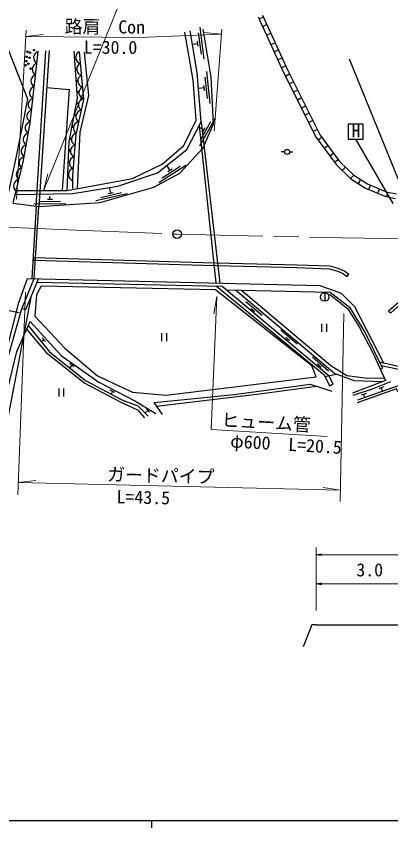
# Model space of a CAD drawing. Units: millimetres at full size, sheet at 1:1000, with parts at other scales. Extents: x 40000 to 680000, y 20000 to 380000.
# Drawn here: x 149083 to 201467, y 204000 to 317449 of the extents above; entities that cross this region are included whole.
import ezdxf
from ezdxf.enums import TextEntityAlignment as Align

# ---------------------------------------------------------------- set-up
doc = ezdxf.new("R2010")
doc.units = ezdxf.units.MM
doc.header["$LTSCALE"] = 1000
doc.linetypes.add('CHAIN', pattern=[18.5, 12, -1.5, 3.5, -1.5])
for name, color, linetype, lineweight in [('M-BGD', 7, 'Continuous', 25), ('M-BGD-EXST', 7, 'Continuous', 25), ('M-BMK', 2, 'CHAIN', 13), ('M-BMK-SRVR', 3, 'Continuous', 25), ('M-STR-HTXT', 7, 'Continuous', 13), ('M-TTL-BAND', 7, 'Continuous', 25)]:
    doc.layers.add(name, color=color, linetype=linetype, lineweight=lineweight)
doc.styles.add('ＭＳ ゴシック', font='')
doc.styles.get('ＭＳ ゴシック').set_extended_font_data('MS Gothic')

# ---------------------------------------------------------------- blocks, each defined once
blk = doc.blocks.new('open_arrow')
at = {"color": 0, "linetype": 'Continuous', "lineweight": -2}
blk.add_lwpolyline([(7.5, 1.25), (0, 0), (7.5, -1.25)], dxfattribs=at)

msp = doc.modelspace()

# ---------------------------------------------------------------- linework, layer by layer
at = {"layer": 'M-BGD'}
for p, q in [((183057, 317084), (183655, 317357)), ((175375, 311458), (174798, 315920)), ((184149, 316273), (183550, 316001)), ((174981, 312163), (174596, 315138)), ((184101, 314792), (184700, 315065)), ((174491, 313612), (173722, 313513)), ((174536, 313265), (174446, 313959)), ((185300, 313747), (184704, 313469)), ((151885, 290893), (153227, 312589)), ((153691, 312662), (152230, 290849)), ((185765, 312727), (185166, 312454)), ((185669, 311349), (186268, 311622)), ((176193, 305246), (175731, 309722)), ((186783, 310492), (186184, 310219)), ((175818, 305961), (175510, 308945)), ((186726, 309081), (187315, 309376)), ((175401, 307074), (175329, 307771)), ((187868, 308273), (187280, 307978)), ((175365, 307423), (174582, 307327)), ((188453, 307107), (187865, 306812)), ((188994, 306028), (188406, 305733)), ((189561, 304899), (188973, 304604)), ((174762, 299313), (176945, 303248)), ((190067, 303891), (189479, 303596)), ((175329, 301571), (174595, 301979)), ((174682, 302146), (176986, 280161)), ((174863, 300114), (176319, 302738)), ((174963, 302687), (177543, 280148)), ((175159, 301265), (175499, 301878)), ((190576, 302876), (189988, 302581)), ((191213, 301608), (190625, 301313)), ((191846, 300507), (191318, 300115)), ((186608, 298477), (186131, 298477)), ((187308, 298477), (187786, 298477)), ((192703, 299349), (192174, 298958)), ((193483, 298295), (192955, 297904)), ((194140, 297409), (193611, 297017)), ((169019, 294205), (172796, 296651)), ((169485, 294865), (172003, 296496)), ((170581, 295932), (170144, 296607)), ((170287, 295742), (170875, 296122)), ((195124, 296368), (194665, 295897)), ((196291, 295231), (195832, 294760)), ((197253, 294614), (196894, 294063)), ((160902, 292130), (163828, 292793)), ((161958, 292677), (162641, 292831)), ((162299, 292754), (162131, 293497)), ((198622, 293828), (198369, 293221)), ((199878, 293307), (199625, 292699)), ((201010, 292876), (200879, 292231)), ((152290, 291550), (155290, 291583)), ((153437, 291863), (154137, 291871)), ((153787, 291867), (153783, 292247)), ((160237, 291672), (164626, 292666)), ((151885, 290893), (151265, 280773)), ((151543, 291242), (156043, 291291)), ((151613, 280765), (152230, 290849)), ((151544, 283338), (151555, 283738)), ((195378, 281080), (195605, 281409)), ((149818, 276412), (151613, 280765)), ((192222, 278799), (192222, 277599)), ((183483, 275597), (181197, 277540)), ((182412, 276113), (181879, 276567)), ((182145, 276340), (182031, 276221)), ((188360, 271586), (186096, 273554)), ((191788, 274453), (191788, 273335)), ((192455, 274453), (192455, 273335)), ((153171, 271959), (152708, 272483)), ((169413, 273153), (169413, 272035)), ((170080, 273153), (170080, 272035)), ((187295, 272114), (186767, 272573)), ((187031, 272343), (186856, 272178)), ((152940, 272221), (152628, 271929)), ((157133, 268451), (156581, 268882)), ((192775, 267816), (190513, 269787)), ((199894, 269120), (205928, 267742)), ((156857, 268666), (156572, 268301)), ((191711, 268345), (191183, 268805)), ((191447, 268575), (191324, 268435)), ((200320, 268255), (200003, 268084)), ((200141, 268619), (206054, 267389)), ((192248, 267097), (193837, 267424)), ((201411, 266331), (198617, 265238)), ((200449, 265633), (199797, 265378)), ((200123, 265505), (200303, 265046)), ((155027, 265399), (155027, 264281)), ((155694, 265399), (155694, 264281)), ((162852, 264835), (162235, 265166)), ((162543, 265001), (162340, 264623)), ((198998, 265375), (196156, 264414)), ((198004, 264722), (197341, 264498)), ((197673, 264610), (197808, 264155)), ((167483, 262338), (167077, 261974)), ((167717, 262077), (167249, 262598)), ((190405, 232362), (189237, 229295)), ((191021, 232362), (190405, 232362))]:
    msp.add_line(p, q, dxfattribs=at)
for points in [[(182938, 317346), (186470, 309592), (191032, 300500), (193861, 296680), (195879, 294713), (197909, 293412), (200630, 292282), (202135, 291975)], [(183536, 317618), (187064, 309876), (191595, 300846), (194358, 297114), (196291, 295231), (198215, 293997), (200824, 292914), (202267, 292620)], [(148664, 291306), (152230, 290849), (160814, 291426), (168325, 293575), (171951, 295532), (175223, 299060), (176689, 302424), (176345, 308908), (175212, 315635)], [(148960, 292524), (157023, 292677), (163311, 293687), (168830, 295566), (172963, 298839), (174963, 302687), (174398, 309566), (173394, 315425)], [(149094, 293075), (156187, 293099), (165344, 294744), (169516, 296747), (172516, 299359), (174255, 302942), (173810, 308503), (172679, 315203)], [(147634, 290977), (149176, 298080), (150687, 305846), (147900, 313006)], [(148664, 291306), (150069, 297080), (151014, 302493), (152166, 312526)], [(156187, 293099), (156474, 299918), (157674, 305997), (157185, 312552)], [(157880, 312489), (158496, 305799), (157422, 300902), (156949, 295251), (156972, 293240)], [(157649, 293361), (158038, 301231), (159254, 306390), (158654, 312445)], [(195641, 311509), (202454, 294742), (214609, 299663), (209485, 312299)], [(153345, 307491), (156468, 307217), (155486, 293096)], [(151555, 283738), (175248, 283036), (188345, 282700), (192941, 282543), (194185, 282189), (195051, 281792), (195605, 281409)], [(151544, 283338), (175237, 282636), (188333, 282300), (192878, 282145), (194046, 281813), (194852, 281443), (195378, 281080)], [(144169, 260991), (146468, 265822), (149466, 277413), (150669, 280788)], [(149890, 276586), (150429, 276464), (152208, 280751)], [(150669, 280788), (191522, 279815), (194543, 278756), (196385, 276857), (200430, 268997)], [(152002, 280254), (177867, 279709), (192781, 267207)], [(177107, 279725), (192124, 267346), (192925, 265727)], [(178452, 279219), (192995, 278885), (195691, 276759), (197885, 273199), (200320, 268255)], [(179728, 279190), (193658, 267487), (196341, 266544), (200350, 266379)], [(180592, 279170), (193103, 268642), (195335, 267248), (198211, 266862), (200547, 266887)], [(147762, 260387), (149877, 271278), (151238, 278413)], [(192918, 278580), (195440, 276560), (197023, 274047), (198922, 270464), (200715, 266517), (196096, 264771)], [(137300, 273232), (137611, 273475), (142513, 275790), (144888, 276447), (147623, 276405), (149489, 276044)], [(144748, 261384), (146752, 264530), (148092, 270301), (149818, 276412)], [(147175, 262282), (149169, 270585), (151012, 274781)], [(151012, 274781), (155362, 270011), (160649, 266298), (165694, 263671), (168625, 261890)], [(150532, 273689), (153267, 270456), (158690, 266138), (163704, 263488), (166046, 262424), (167014, 261302)], [(150762, 274212), (153752, 270554), (158766, 266548), (163842, 263814), (166088, 262962), (167520, 261531)], [(192781, 267207), (193364, 265999), (192925, 265727)], [(169551, 261789), (168355, 263446), (179585, 264560), (190191, 266028), (193236, 265022)], [(168719, 262941), (183093, 264642), (191089, 265731)], [(196855, 263814), (202668, 265891), (202844, 265128), (202469, 264940), (202281, 265340), (196761, 263426)], [(191021, 232362), (206021, 232362), (208521, 232362), (224771, 232362), (241021, 232362), (245521, 232362), (246676, 232362)]]:
    msp.add_lwpolyline(points, dxfattribs=at)
for points in [[(152588, 279710), (151940, 278511), (151681, 275499), (155895, 271029), (160465, 267174), (165327, 264874), (170059, 264453), (191039, 267040), (190428, 268576), (176950, 279194)], [(201150, 276242), (201464, 275973), (204813, 278976), (229877, 278352), (229757, 278771), (204608, 279198)]]:
    msp.add_lwpolyline(points, close=True, dxfattribs=at)
for centre, radius in [((150656, 312498), 100), ((151013, 312350), 100), ((151591, 312707), 100), ((150508, 311170), 100), ((150533, 311760), 100), ((150791, 310802), 100), ((150963, 311650), 100), ((150422, 310605), 100), ((151099, 310113), 100), ((186958, 298477), 350), ((192222, 278199), 600)]:
    msp.add_circle(centre, radius, dxfattribs=at)
for centre, start, end in [((152398, 311667), 105.16366, 241.73181), ((158283, 311696), 116.9747, 253.54284), ((152210, 310028), 105.16366, 241.73181), ((157802, 310822), 116.9747, 127.53958), ((157802, 310822), 240.99144, 253.54284), ((157953, 309179), 116.9747, 129.78019), ((158434, 310053), 116.9747, 253.54284), ((152021, 308389), 105.16366, 241.73181), ((158585, 308410), 116.9747, 253.54284), ((151833, 306749), 105.16366, 241.73181), ((158106, 307722), 117.04309, 133.34719), ((157953, 309179), 240.70266, 253.54284), ((158736, 306767), 116.9747, 253.54284), ((158106, 307722), 235.18383, 253.61124), ((158157, 306038), 109.60385, 127.38009), ((151645, 305110), 105.16366, 241.73181), ((157942, 304349), 99.34668, 119.86902), ((158157, 306038), 227.14259, 246.172), ((158665, 305037), 99.34668, 235.91482), ((151456, 303471), 105.16366, 241.73181), ((158311, 303425), 99.34668, 235.91482), ((157589, 302738), 99.34668, 116.97608), ((157942, 304349), 217.78762, 235.91482), ((151229, 301818), 101.81669, 238.38484), ((157269, 301065), 102.38613, 117.8252), ((157589, 302738), 220.68055, 235.91482), ((157958, 301814), 99.34668, 235.91482), ((150946, 300193), 101.81669, 238.38484), ((157695, 300232), 106.92547, 243.49362), ((157070, 299455), 106.92547, 128.35111), ((157269, 301065), 219.83143, 238.95428), ((150662, 298567), 101.81669, 238.38484), ((156932, 297812), 106.92552, 125.6425), ((157070, 299455), 223.67349, 243.49362), ((157557, 298588), 106.92547, 243.49362), ((150368, 296922), 98.03463, 234.60278), ((157420, 296943), 106.92547, 243.49362), ((149978, 295318), 98.03463, 234.60278), ((156789, 296169), 106.57458, 119.83161), ((156932, 297812), 229.53332, 243.49367), ((157276, 295331), 112.38566, 248.95381), ((156642, 294472), 106.57458, 114.23159), ((156785, 296115), 235.49248, 243.49367), ((149588, 293715), 98.03463, 234.60278)]:
    msp.add_arc(centre, 886, start, end, dxfattribs=at)
at = {"layer": 'M-BGD-EXST'}
for p, q in [((197626, 302362), (195526, 302362)), ((195526, 302362), (195526, 300262)), ((197626, 300262), (197626, 302362)), ((195526, 300262), (197626, 300262)), ((201805, 291288), (196576, 300262))]:
    msp.add_line(p, q, dxfattribs=at)
at = {"layer": 'M-BMK'}
msp.add_lwpolyline([(72335, 298068), (89949, 294654), (101224, 292809), (114309, 291013), (124126, 289753), (135108, 288786), (142730, 288245), (148691, 287914), (157444, 287537), (171591, 286973), (194582, 286489), (211830, 286212), (238790, 285814), (247332, 285683), (264806, 285310), (271599, 285197), (287587, 284836), (305190, 284484)], dxfattribs=at)
at = {"layer": 'M-BMK-SRVR'}
msp.add_circle((171591, 286973), 600, dxfattribs=at)
at = {"layer": 'M-STR-HTXT'}
for p, q in [((150491, 315516), (149104, 291886)), ((176750, 301397), (177835, 315625)), ((150437, 314596), (152871, 314918)), ((177782, 314926), (175339, 315170)), ((152889, 293032), (153486, 295413)), ((149304, 250560), (150398, 278891)), ((177149, 278281), (176701, 275867)), ((194411, 249617), (194917, 275901)), ((149370, 252248), (151808, 252532)), ((149370, 252248), (194441, 251176)), ((194441, 251176), (192018, 251575)), ((191021, 234362), (191021, 243174)), ((191021, 242174), (245521, 242174)), ((191021, 238093), (206021, 238093))]:
    msp.add_line(p, q, dxfattribs=at)
for points in [[(152889, 293032), (163968, 320347), (187030, 320128)], [(150437, 314596), (166296, 314464), (177782, 314926)], [(192574, 258698), (176336, 259661), (177149, 278281)]]:
    msp.add_lwpolyline(points, dxfattribs=at)
at = {"layer": 'M-TTL-BAND'}
for p, q in [((40000, 205000), (579000, 205000)), ((168000, 205000), (168000, 204000))]:
    msp.add_line(p, q, dxfattribs=at)

# ---------------------------------------------------------------- block references
at = {"layer": 'M-STR-HTXT', "xscale": 100, "yscale": 100}
for p in [(191021, 242174), (191021, 238093)]:
    msp.add_blockref('open_arrow', p, dxfattribs=at)

# ---------------------------------------------------------------- texts
at = {"layer": 'M-BGD-EXST', "style": 'ＭＳ ゴシック'}
msp.add_text('H', height=1833, dxfattribs=at).set_placement((195979, 299954), align=Align.BOTTOM_LEFT)
at = {"layer": 'M-STR-HTXT', "style": 'ＭＳ ゴシック'}
for s, rotation, p in [('路肩\u3000Con', 359.523, (155840, 314551)), ('L=30.0', 359.523, (158523, 311677)), ('ヒューム管', 356.606, (177712, 259579)), ('φ600  L=20.5', 356.606, (178938, 256628)), ('ガードパイプ', 358.637, (161769, 251953)), ('L=43.5', 358.637, (163087, 248826))]:
    msp.add_text(s, height=1833, rotation=rotation, dxfattribs=at).set_placement(p, align=Align.BOTTOM_LEFT)
msp.add_text('3.0', height=1833, dxfattribs=at).set_placement((198521, 238593), align=Align.BOTTOM_CENTER)

doc.saveas('drawing.dxf')
